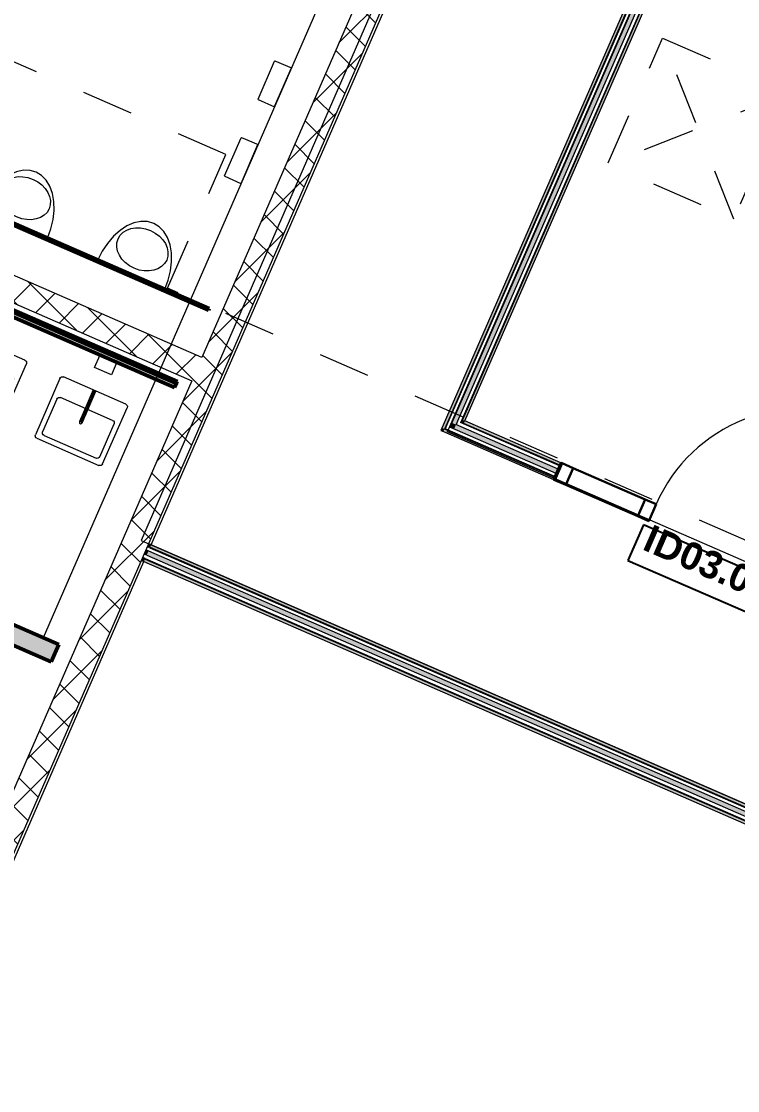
# Model space of a CAD drawing. Header units: millimetres. Extents: x -50172 to 162135, y -142603 to 4572.
# Drawn here: x -7588 to -3678, y -43744 to -37909 of the extents above; entities that cross this region are included whole.
import ezdxf
from ezdxf.enums import TextEntityAlignment as Align

# ---------------------------------------------------------------- set-up
doc = ezdxf.new("R2010")
doc.units = ezdxf.units.MM
doc.header["$MEASUREMENT"] = 0
for name, pattern in [('Dashed', [564.444447, 282.222223, -282.222223]), ('Dot & Dashed', [670.277762, 352.777767, -176.388884, 0, -141.111112]), ('Hidden Line', [55, 45, -10])]:
    doc.linetypes.add(name, pattern=pattern)
for name, color, linetype, lineweight in [('0_Pen_No__1', 7, 'Continuous', 13), ('A-20-M_Roof_Pen_No__150', 7, 'Continuous', 0), ('A-25-M_Wall_Int_Pen_No__1', 7, 'Continuous', 13), ('A-95-MC_Marker_Section_P2.Marker_Pen_No__1', 7, 'Continuous', 13), ('New_A-25-M_Wall_Int_Pen_No__1', 7, 'Continuous', 13), ('New_A-35-M_FFE_Sanitary_Pen_No__4', 7, 'Continuous', 20), ('New_A-95-P_Drawing_Pen_No__1', 7, 'Continuous', 13), ('New_ArchiCAD Door Markers_Pen_No__1', 7, 'Continuous', 13), ('New_ArchiCAD Door Markers_Pen_No__5', 7, 'Continuous', 25), ('New_ArchiCAD Doors_Pen_No__1', 7, 'Continuous', 13), ('New_ArchiCAD Zone Stamps_Pen_No__6', 7, 'Continuous', 35)]:
    doc.layers.add(name, color=color, linetype=linetype, lineweight=lineweight)
for name, color, linetype in [('A-25-M_Wall_Int', 7, 'Continuous'), ('A-95-MC_Marker_Section_P2.Marker', 7, 'Continuous'), ('New_A-05-M_Gross_Int_Circulation', 7, 'Continuous'), ('New_A-25-M_Wall_Int', 7, 'Continuous'), ('New_A-35-M_FFE_Sanitary', 7, 'Continuous'), ('New_ArchiCAD Door Markers', 7, 'Continuous'), ('New_ArchiCAD Doors', 7, 'Continuous')]:
    doc.layers.add(name, color=color, linetype=linetype)
for name, color, linetype, lineweight, true_color in [('A-25-M_Wall_Int_Pen_No__107', 7, 'Continuous', 15, 0xa6a6a6), ('New_A-05-M_Gross_Int_Circulation_Pen_No__74', 7, 'Continuous', 20, 0x606060), ('New_A-25-M_Wall_Int_Pen_No__107', 7, 'Continuous', 15, 0xa6a6a6), ('New_A-25-M_Wall_Int_Pen_No__27', 7, 'Continuous', 50, 0x2a2a2a), ('New_A-35-M_FFE_Sanitary_Pen_No__211', 7, 'Continuous', 13, 0xebf6ff), ('New_A-35-M_FFE_Sanitary_Pen_No__27', 7, 'Continuous', 50, 0x2a2a2a), ('New_A-35-M_FFE_Sanitary_Pen_No__64', 7, 'Continuous', 20, 0x606060), ('New_A-35-M_FFE_Sanitary_Pen_No__75', 7, 'Continuous', 20, 0x606060), ('New_ArchiCAD Doors_Pen_No__43', 7, 'Continuous', 30, 0x444444), ('New_ArchiCAD Doors_Pen_No__63', 7, 'Continuous', 20, 0x606060)]:
    doc.layers.add(name, color=color, linetype=linetype, lineweight=lineweight, true_color=true_color)
doc.styles.add('GENERATED_STYLE_1', font='')
doc.styles.add('GENERATED_STYLE_2', font='')
doc.styles.add('GENERATED_STYLE_3', font='')
doc.styles.add('GENERATED_STYLE_4', font='')
doc.styles.get('GENERATED_STYLE_1').set_extended_font_data('Arial', bold=True)
doc.styles.get('GENERATED_STYLE_2').set_extended_font_data('Swis721 BT', bold=True)
doc.styles.get('GENERATED_STYLE_3').set_extended_font_data('Arial')
doc.styles.get('GENERATED_STYLE_4').set_extended_font_data('Swis721 BT')
pattern_1 = [(45, (0, 0), (-91.92388, 91.92388), []), (135, (0, 0), (91.92388, 91.92388), [])]
pattern_2 = [(66.4404, (0, 0), (-158.76755, 69.2305), [0, -100]), (66.4404, (-59.4, 80.45), (-158.76755, 69.2305), [0, -100])]

# ---------------------------------------------------------------- blocks, each defined once
blk = doc.blocks.new('Corridor 01-Third_INB 3350_3_1', base_point=(-4895.7, -33421.2))
at = {"layer": 'New_A-05-M_Gross_Int_Circulation_Pen_No__74', "linetype": 'Continuous'}
for p, q in [((-5261.5, -40149.2), (-2183.6, -33090.6)), ((-4255.8, -34600), (-6933.8, -40741.5)), ((9753.7, -46696.5), (-5261.5, -40149.2)), ((-6933.8, -40741.5), (14052.5, -49892.6))]:
    blk.add_line(p, q, dxfattribs=at)
at = {"layer": 'New_ArchiCAD Zone Stamps_Pen_No__6'}
for tag, height, style, p in [('ROOM_NAME', 250, 'GENERATED_STYLE_1', (-5728.5, -31861.6)), ('zoneNameLine2', 250, 'GENERATED_STYLE_1', (-5916.9, -32293.8)), ('ROOM_NUMBER', 200, 'GENERATED_STYLE_3', (-6105.3, -32714.5)), ('measuredAreaCode', 200, 'GENERATED_STYLE_3', (-6262.4, -33074.6)), ('DUMMY_649', 200, 'GENERATED_STYLE_3', (-5955, -33208.6)), ('DUMMY_650', 200, 'GENERATED_STYLE_3', (-5465.6, -33422)), ('DUMMY_651', 133.3, 'GENERATED_STYLE_3', (-5186.3, -33528.6))]:
    blk.add_attdef(tag, text='', height=height, rotation=336.44041, dxfattribs=dict(at, style=style)).set_placement(p, align=Align.TOP_LEFT)
blk = doc.blocks.new('Wall_9_1', base_point=(-9431, -38662.1))
at = {"layer": 'New_A-25-M_Wall_Int_Pen_No__107', "linetype": 'Continuous'}
h = blk.add_hatch(dxfattribs=at)
h.set_pattern_fill('Concrete_Block_0001', color=256, style=0, pattern_type=2)
h.set_pattern_definition(pattern_1)
h.paths.add_polyline_path([(-9431, -38662.1), (-6658, -39871.2), (-6602, -39742.9), (-9375, -38533.7)])
at = {"layer": 'New_A-25-M_Wall_Int_Pen_No__1', "linetype": 'Continuous', "flags": 128}
for points in [[(-6602, -39742.9), (-9375, -38533.7)], [(-9431, -38662.1), (-6658, -39871.2)]]:
    blk.add_lwpolyline(points, dxfattribs=at)
blk = doc.blocks.new('*X267')
at = {"layer": 'New_A-25-M_Wall_Int_Pen_No__107', "linetype": 'Continuous'}
blk.add_hatch(color=256, dxfattribs=at).paths.add_polyline_path([(-6907.4, -40793.4), (-6917.4, -40816.4), (-6903.6, -40822.3), (-6893.6, -40799.4)])
blk = doc.blocks.new('Wall_10_1', base_point=(-8586.5, -44681.8))
at = {"layer": 'New_A-25-M_Wall_Int_Pen_No__107', "linetype": 'Continuous'}
h = blk.add_hatch(dxfattribs=at)
h.set_pattern_fill('Concrete_Block_0001', color=256, style=0, pattern_type=2)
h.set_pattern_definition(pattern_1)
h.paths.add_polyline_path([(-8532.3, -44519.9), (-4357.4, -34945.7), (-4485.8, -34889.7), (-8660.6, -44464)])
h = blk.add_hatch(dxfattribs=at)
h.set_pattern_fill('Plaster_0001', color=256, style=0, pattern_type=2)
h.set_pattern_definition(pattern_2)
h.paths.add_polyline_path([(-6878.8, -40765.5), (-4343.7, -34951.7), (-4357.4, -34945.7), (-6892.6, -40759.5)])
at = {"layer": 'New_A-25-M_Wall_Int_Pen_No__107', "linetype": 'Continuous', "lineweight": 0, "true_color": 0x535353}
for points in [[(-6898.6, -40773.3), (-6899.8, -40776), (-6886, -40782), (-6884.8, -40779.3)], [(-6925.3, -40834.7), (-6926.5, -40837.4), (-6912.8, -40843.4), (-6911.6, -40840.7)]]:
    blk.add_hatch(color=251, dxfattribs=at).paths.add_polyline_path(points)
at = {"layer": 'New_A-25-M_Wall_Int_Pen_No__107', "linetype": 'Continuous'}
for points in [[(-6892.6, -40759.5), (-6898.6, -40773.3), (-6884.8, -40779.3), (-6878.8, -40765.5)], [(-6926.5, -40837.4), (-6932.5, -40851.2), (-6918.8, -40857.2), (-6912.8, -40843.4)]]:
    blk.add_hatch(color=256, dxfattribs=at).paths.add_polyline_path(points)
h = blk.add_hatch(dxfattribs=at)
h.set_pattern_fill('Plaster_0001', color=256, style=0, pattern_type=2)
h.set_pattern_definition(pattern_2)
h.paths.add_polyline_path([(-6932.5, -40851.2), (-8456.1, -44345.3), (-8442.4, -44351.3), (-6918.8, -40857.2)])
at = {"layer": 'New_A-25-M_Wall_Int_Pen_No__1', "linetype": 'Continuous'}
for p, q in [((-8532.3, -44519.9), (-4357.4, -34945.7)), ((-6886, -40782), (-6899.8, -40776)), ((-6884.8, -40779.3), (-6898.6, -40773.3)), ((-6878.8, -40765.5), (-6892.6, -40759.5)), ((-6926.5, -40837.4), (-6912.8, -40843.4)), ((-6911.6, -40840.7), (-6925.3, -40834.7)), ((-6903.6, -40822.3), (-6917.4, -40816.4)), ((-6893.6, -40799.4), (-6907.4, -40793.4)), ((-6932.5, -40851.2), (-6918.8, -40857.2))]:
    blk.add_line(p, q, dxfattribs=at)
at = {"layer": 'New_A-25-M_Wall_Int_Pen_No__1', "linetype": 'Continuous', "flags": 128}
for points in [[(-6878.8, -40765.5), (-4343.7, -34951.7)], [(-4853.7, -35733.4), (-6602, -39742.9)], [(-6658, -39871.2), (-8660.6, -44464)], [(-8442.4, -44351.3), (-6918.8, -40857.2)]]:
    blk.add_lwpolyline(points, dxfattribs=at)
at = {"layer": 'New_A-25-M_Wall_Int', "color": 250, "lineweight": 50, "true_color": 0x2a2a2a}
blk.add_blockref('*X267', (0, 0), dxfattribs=at)
blk = doc.blocks.new('*X292')
at = {"layer": 'New_A-25-M_Wall_Int_Pen_No__107', "linetype": 'Continuous'}
blk.add_hatch(color=256, dxfattribs=at).paths.add_polyline_path([(-6893.6, -40799.4), (-6903.6, -40822.3), (44.2, -43851.9), (54.2, -43829)])
blk = doc.blocks.new('Wall_18_1', base_point=(-6918.8, -40857.2))
at = {"layer": 'New_A-25-M_Wall_Int_Pen_No__107', "linetype": 'Continuous', "lineweight": 0, "true_color": 0x535353}
for points in [[(-6884.8, -40779.3), (-6886, -40782), (61.8, -43811.6), (63, -43808.8)], [(-6911.6, -40840.7), (-6912.8, -40843.4), (35, -43873), (36.2, -43870.3)]]:
    blk.add_hatch(color=251, dxfattribs=at).paths.add_polyline_path(points)
at = {"layer": 'New_A-25-M_Wall_Int_Pen_No__107', "linetype": 'Continuous'}
for points in [[(-6878.8, -40765.5), (-6884.8, -40779.3), (63, -43808.8), (69, -43795.1)], [(-6912.8, -40843.4), (-6918.8, -40857.2), (29, -43886.8), (35, -43873)]]:
    blk.add_hatch(color=256, dxfattribs=at).paths.add_polyline_path(points)
at = {"layer": 'New_A-25-M_Wall_Int_Pen_No__1', "linetype": 'Continuous'}
for p, q in [((-6886, -40782), (61.8, -43811.6)), ((-6884.8, -40779.3), (63, -43808.8)), ((-6911.6, -40840.7), (36.2, -43870.3)), ((-6903.6, -40822.3), (44.2, -43851.9)), ((-6893.6, -40799.4), (54.2, -43829)), ((-6912.8, -40843.4), (35, -43873))]:
    blk.add_line(p, q, dxfattribs=at)
at = {"layer": 'New_A-25-M_Wall_Int_Pen_No__1', "linetype": 'Continuous', "flags": 128}
for points in [[(69, -43795.1), (-6878.8, -40765.5)], [(-6918.8, -40857.2), (29, -43886.8)]]:
    blk.add_lwpolyline(points, dxfattribs=at)
at = {"layer": 'New_A-25-M_Wall_Int', "color": 250, "lineweight": 50, "true_color": 0x2a2a2a}
blk.add_blockref('*X292', (0, 0), dxfattribs=at)
blk = doc.blocks.new('*X397')
at = {"layer": 'New_A-25-M_Wall_Int_Pen_No__107', "linetype": 'Continuous'}
blk.add_hatch(color=256, dxfattribs=at).paths.add_polyline_path([(-5214.7, -40108.9), (-5216, -40109.5), (-5215.1, -40109.9)])
blk = doc.blocks.new('*X398')
at = {"layer": 'New_A-25-M_Wall_Int_Pen_No__107', "linetype": 'Continuous'}
blk.add_hatch(color=256, dxfattribs=at).paths.add_polyline_path([(-5215.1, -40109.9), (-5225.1, -40132.8), (-4667.5, -40375.9), (-4657.5, -40353)])
blk = doc.blocks.new('*X406')
at = {"layer": 'New_A-25-M_Wall_Int_Pen_No__107', "linetype": 'Continuous'}
blk.add_hatch(color=256, dxfattribs=at).paths.add_polyline_path([(-5248, -40122.8), (-5225.1, -40132.8), (-5215.1, -40109.9), (-5216, -40109.5), (-5247.6, -40121.9)])
blk = doc.blocks.new('Door with Sidelight on Side 2 19')
at = {"layer": 'New_ArchiCAD Doors_Pen_No__1', "linetype": 'Continuous'}
for p, q in [((-755, 0), (-755, -15)), ((755, 0), (755, -15)), ((-755, -15), (-755, -18)), ((-755, -18), (-755, -38)), ((-755, -38), (-755, -63)), ((755, -15), (755, -18)), ((755, -18), (755, -38)), ((755, -38), (755, -63)), ((-755, -63), (-755, -82)), ((-755, -82), (-755, -85)), ((-755, -85), (-755, -100)), ((755, -63), (755, -82)), ((755, -82), (755, -85)), ((755, -85), (755, -100))]:
    blk.add_line(p, q, dxfattribs=at)
at = {"layer": 'New_ArchiCAD Doors_Pen_No__43', "linetype": 'Continuous'}
for p, q in [((-748, 0), (-755, 0)), ((-755, 0), (-755, -100)), ((-682, 0), (-748, 0)), ((-748, 0), (-748, -100)), ((-254, 0), (-682, 0)), ((-682, 0), (-682, -100)), ((-682, -100), (-682, 0)), ((-254, -100), (-254, 0)), ((-188, 0), (-254, 0)), ((-254, 0), (-254, -100)), ((-188, -100), (-188, 0)), ((748, 0), (682, 0)), ((682, 0), (682, -100)), ((748, 0), (755, 0)), ((748, -100), (748, 0)), ((755, 0), (755, -100)), ((-748, -100), (-755, -100)), ((-748, -100), (-682, -100)), ((-682, -100), (-254, -100)), ((-254, -100), (-188, -100)), ((682, -100), (748, -100)), ((748, -100), (755, -100))]:
    blk.add_line(p, q, dxfattribs=at)
at = {"layer": 'New_ArchiCAD Doors_Pen_No__63', "linetype": 'Continuous'}
blk.add_line((682, 0), (682, 870), dxfattribs=at)
blk.add_arc((682, 0), 870, 90, 180, dxfattribs=at)
blk = doc.blocks.new('Door Stamp 17_16')
at = {"layer": 'New_ArchiCAD Door Markers_Pen_No__5', "linetype": 'Continuous'}
for p, q in [((206.6, 241.9), (-770.5, 241.9)), ((-770.5, 241.9), (-770.5, 30.2)), ((206.6, 241.9), (-770.5, 241.9)), ((206.6, 30.2), (206.6, 241.9)), ((-770.5, 30.2), (206.6, 30.2))]:
    blk.add_line(p, q, dxfattribs=at)
at = {"layer": 'New_ArchiCAD Door Markers_Pen_No__1', "style": 'GENERATED_STYLE_2'}
blk.add_attdef('AC_WIDO_ID', text='', height=150, rotation=180, dxfattribs=at).set_placement((147.8, 286.5), align=Align.BOTTOM_LEFT)
blk = doc.blocks.new('Wall_39_1', base_point=(9699.1, -46571.7))
at = {"layer": 'A-25-M_Wall_Int_Pen_No__107', "linetype": 'Continuous'}
for points in [[(-5297.6, -40141.5), (-5283.9, -40147.5), (-5277.9, -40133.8)], [(-5185.7, -40097.6), (-5172, -40103.6), (-5166, -40089.8)]]:
    blk.add_hatch(color=256, dxfattribs=at).paths.add_polyline_path(points)
at = {"layer": 'A-25-M_Wall_Int_Pen_No__107', "linetype": 'Continuous', "lineweight": 0, "true_color": 0x535353}
for points in [[(-5277.9, -40133.8), (-5275.1, -40135), (-5273.9, -40132.2)], [(-5189.7, -40099.1), (-5186.9, -40100.3), (-5185.7, -40097.6)]]:
    blk.add_hatch(color=251, dxfattribs=at).paths.add_polyline_path(points)
at = {"layer": 'New_A-25-M_Wall_Int_Pen_No__107', "linetype": 'Continuous'}
for points in [[(-5283.9, -40147.5), (-4682.3, -40409.8), (-4676.3, -40396.1), (-5277.9, -40133.8)], [(-5166, -40089.8), (-5172, -40103.6), (-4648.4, -40331.9), (-4642.4, -40318.1)]]:
    blk.add_hatch(color=256, dxfattribs=at).paths.add_polyline_path(points)
at = {"layer": 'New_A-25-M_Wall_Int_Pen_No__107', "linetype": 'Continuous', "lineweight": 0, "true_color": 0x535353}
for points in [[(-5273.9, -40132.2), (-5275.1, -40135), (-4676.3, -40396.1), (-4675.1, -40393.3)], [(-5185.7, -40097.6), (-5186.9, -40100.3), (-4649.6, -40334.6), (-4648.4, -40331.9)]]:
    blk.add_hatch(color=251, dxfattribs=at).paths.add_polyline_path(points)
at = {"layer": 'A-25-M_Wall_Int_Pen_No__1', "linetype": 'Continuous'}
for p, q in [((-5248, -40122.8), (-5247.6, -40121.9)), ((-5215.1, -40109.9), (-5214.7, -40108.9))]:
    blk.add_line(p, q, dxfattribs=at)
at = {"layer": 'New_A-25-M_Wall_Int_Pen_No__1', "linetype": 'Continuous'}
for p, q in [((-4676.3, -40396.1), (-5277.9, -40133.8)), ((-4675.1, -40393.3), (-5273.9, -40132.2)), ((-4667.5, -40375.9), (-5248, -40122.8)), ((-4657.5, -40353), (-5215.1, -40109.9)), ((-4649.6, -40334.6), (-5189.7, -40099.1)), ((-4648.4, -40331.9), (-5185.7, -40097.6)), ((-4667.5, -40375.9), (-4675.1, -40393.3)), ((-4657.5, -40353), (-4667.5, -40375.9)), ((-4649.6, -40334.6), (-4657.5, -40353)), ((-4648.4, -40331.9), (-4649.6, -40334.6)), ((-4642.4, -40318.1), (-4648.4, -40331.9)), ((-4676.3, -40396.1), (-4682.3, -40409.8)), ((-4675.1, -40393.3), (-4676.3, -40396.1))]:
    blk.add_line(p, q, dxfattribs=at)
at = {"layer": 'New_A-25-M_Wall_Int_Pen_No__1', "linetype": 'Continuous', "flags": 128}
for points in [[(-5297.6, -40141.5), (-5283.9, -40147.5)], [(-4642.4, -40318.1), (-5166, -40089.8)], [(-5283.9, -40147.5), (-4682.3, -40409.8)]]:
    blk.add_lwpolyline(points, dxfattribs=at)
at = {"layer": 'New_A-25-M_Wall_Int', "color": 250, "lineweight": 50, "true_color": 0x2a2a2a}
for name in ['*X406', '*X398', '*X397']:
    blk.add_blockref(name, (0, 0), dxfattribs=at)
at = {"layer": 'New_ArchiCAD Door Markers'}
ref = blk.add_blockref('Door Stamp 17_16', (-3990.3, -40711.6), dxfattribs=dict(at, rotation=156.4404115839982))
ref.add_attrib('AC_WIDO_ID', 'ID03.052', dxfattribs={"layer": 'New_ArchiCAD Door Markers_Pen_No__1', "color": 7, "height": 150, "rotation": 336.44041, "style": 'GENERATED_STYLE_2'}).set_placement((-4222.4, -40829.7), align=Align.BOTTOM_LEFT)
at = {"layer": 'New_ArchiCAD Doors', "color": 251, "linetype": 'Continuous', "lineweight": 20, "true_color": 0x606060, "zscale": 1000, "rotation": 336.4404115839982}
blk.add_blockref('Door with Sidelight on Side 2 19', (-3950.3, -40619.9), dxfattribs=at)
blk = doc.blocks.new('Wall_102_1', base_point=(-9043.1, -40698))
at = {"layer": 'New_A-25-M_Wall_Int_Pen_No__107', "linetype": 'Continuous', "lineweight": 0, "true_color": 0x292929}
blk.add_hatch(color=250, dxfattribs=at).paths.add_polyline_path([(-9043.1, -40698), (-7424.4, -41403.8), (-7383.7, -41310.3), (-9002.3, -40604.5)])
at = {"layer": 'New_A-25-M_Wall_Int_Pen_No__27', "linetype": 'Continuous', "flags": 128}
for points in [[(-9002.3, -40604.5), (-9043.1, -40698)], [(-7383.7, -41310.3), (-9002.3, -40604.5)], [(-9043.1, -40698), (-7424.4, -41403.8)], [(-7424.4, -41403.8), (-7383.7, -41310.3)]]:
    blk.add_lwpolyline(points, dxfattribs=at)
blk = doc.blocks.new('Wall_103_1', base_point=(-9430.5, -38711.4))
at = {"layer": 'New_A-35-M_FFE_Sanitary_Pen_No__211', "linetype": 'Continuous'}
h = blk.add_hatch(dxfattribs=at)
h.set_pattern_fill('Plaster_0001', color=256, style=0, pattern_type=2)
h.set_pattern_definition([(336.4404, (0, 0), (69.2305, 158.76755), [0, -100]), (336.4404, (80.45, 59.4), (69.2305, 158.76755), [0, -100])])
h.paths.add_polyline_path([(-9430.5, -38711.4), (-6740.1, -39884.5), (-6736.1, -39875.3), (-9426.5, -38702.2)])
at = {"layer": 'New_A-35-M_FFE_Sanitary_Pen_No__27', "linetype": 'Continuous', "flags": 128}
for points in [[(-9426.5, -38702.2), (-9430.5, -38711.4)], [(-9430.5, -38711.4), (-6740.1, -39884.5)], [(-6736.1, -39875.3), (-9426.5, -38702.2)], [(-6740.1, -39884.5), (-6736.1, -39875.3)]]:
    blk.add_lwpolyline(points, dxfattribs=at)
blk = doc.blocks.new('Wall_104_1', base_point=(-9439.2, -38734.9))
at = {"layer": 'New_A-35-M_FFE_Sanitary', "linetype": 'Continuous', "lineweight": 15}
blk.add_hatch(color=8, dxfattribs=at).paths.add_polyline_path([(-9439.2, -38734.9), (-6751, -39907), (-6741, -39884.1), (-9429.2, -38711.9)])
at = {"layer": 'New_A-35-M_FFE_Sanitary_Pen_No__27', "linetype": 'Continuous', "flags": 128}
for points in [[(-9429.2, -38711.9), (-9439.2, -38734.9)], [(-9439.2, -38734.9), (-6751, -39907)], [(-6741, -39884.1), (-9429.2, -38711.9)], [(-6751, -39907), (-6741, -39884.1)]]:
    blk.add_lwpolyline(points, dxfattribs=at)
blk = doc.blocks.new('Wall_112_1', base_point=(-9275.1, -38304.6))
at = {"layer": 'New_A-35-M_FFE_Sanitary_Pen_No__211', "linetype": 'Continuous'}
h = blk.add_hatch(dxfattribs=at)
h.set_pattern_fill('Plaster_0001', color=256, style=0, pattern_type=2)
h.set_pattern_definition([(156.4404, (0, 0), (69.2305, 158.76755), [0, -100]), (156.4404, (-80.45, -59.4), (69.2305, 158.76755), [0, -100])])
h.paths.add_polyline_path([(-9275.1, -38304.6), (-6566.3, -39485.8), (-6562.3, -39476.6), (-9271.1, -38295.4)])
at = {"layer": 'New_A-35-M_FFE_Sanitary_Pen_No__27', "linetype": 'Continuous', "flags": 128}
for points in [[(-9275.1, -38304.6), (-6566.3, -39485.8)], [(-6562.3, -39476.6), (-9271.1, -38295.4)], [(-6566.3, -39485.8), (-6562.3, -39476.6)]]:
    blk.add_lwpolyline(points, dxfattribs=at)
blk = doc.blocks.new('*X679')
at = {"layer": 'A-25-M_Wall_Int_Pen_No__107', "linetype": 'Continuous'}
blk.add_hatch(color=256, dxfattribs=at).paths.add_polyline_path([(-5216, -40109.5), (-5214.7, -40108.9), (-2133.8, -33043.6), (-2166.7, -33056.5), (-5238, -40099.9)])
blk = doc.blocks.new('*X680')
at = {"layer": 'A-25-M_Wall_Int_Pen_No__107', "linetype": 'Continuous'}
blk.add_hatch(color=256, dxfattribs=at).paths.add_polyline_path([(-5238, -40099.9), (-5247.6, -40121.9), (-5216, -40109.5)])
blk = doc.blocks.new('Wall_232_1', base_point=(-2216.8, -33076.2))
at = {"layer": 'A-25-M_Wall_Int_Pen_No__107', "linetype": 'Continuous'}
for points in [[(-5291.6, -40127.8), (-5277.9, -40133.8), (-2197, -33068.4), (-2216.8, -33076.2)], [(-5166, -40089.8), (-2085.1, -33024.5), (-2104.9, -33032.2), (-5179.7, -40083.8)], [(-5185.7, -40097.6), (-5166, -40089.8), (-5179.7, -40083.8)], [(-5297.6, -40141.5), (-5277.9, -40133.8), (-5291.6, -40127.8)]]:
    blk.add_hatch(color=256, dxfattribs=at).paths.add_polyline_path(points)
at = {"layer": 'A-25-M_Wall_Int_Pen_No__107', "linetype": 'Continuous', "lineweight": 0, "true_color": 0x535353}
for points in [[(-5276.7, -40131), (-5273.9, -40132.2), (-2193.1, -33066.9), (-2197, -33068.4)], [(-5188.5, -40096.4), (-5185.7, -40097.6), (-2104.9, -33032.2), (-2108.8, -33033.8)], [(-5277.9, -40133.8), (-5273.9, -40132.2), (-5276.7, -40131)], [(-5189.7, -40099.1), (-5185.7, -40097.6), (-5188.5, -40096.4)]]:
    blk.add_hatch(color=251, dxfattribs=at).paths.add_polyline_path(points)
at = {"layer": 'A-25-M_Wall_Int_Pen_No__1', "linetype": 'Continuous'}
for p, q in [((-2197, -33068.4), (-5276.7, -40131)), ((-2193.1, -33066.9), (-5266.3, -40114.8)), ((-2166.7, -33056.5), (-5238, -40099.9)), ((-2133.8, -33043.6), (-5207.1, -40091.5)), ((-2108.8, -33033.8), (-5188.5, -40096.4)), ((-2104.9, -33032.2), (-5179.7, -40083.8)), ((-5179.7, -40083.8), (-5185.7, -40097.6)), ((-5276.7, -40131), (-5277.9, -40133.8)), ((-5266.3, -40114.8), (-5273.9, -40132.2)), ((-5238, -40099.9), (-5247.6, -40121.9)), ((-5207.1, -40091.5), (-5214.7, -40108.9)), ((-5188.5, -40096.4), (-5189.7, -40099.1))]:
    blk.add_line(p, q, dxfattribs=at)
at = {"layer": 'A-25-M_Wall_Int_Pen_No__1', "linetype": 'Continuous', "flags": 128}
for points in [[(-2216.8, -33076.2), (-5297.6, -40141.5)], [(-5166, -40089.8), (-2085.1, -33024.5)]]:
    blk.add_lwpolyline(points, dxfattribs=at)
at = {"layer": 'A-25-M_Wall_Int', "color": 250, "lineweight": 50, "true_color": 0x2a2a2a}
for name in ['*X679', '*X680']:
    blk.add_blockref(name, (0, 0), dxfattribs=at)
blk = doc.blocks.new('Cube 19')
at = {"layer": 'New_A-35-M_FFE_Sanitary_Pen_No__64', "linetype": 'Continuous'}
for p, q in [((75, 100), (0, 100)), ((0, 100), (0, 0)), ((75, 0), (75, 100)), ((0, 0), (75, 0))]:
    blk.add_line(p, q, dxfattribs=at)
blk = doc.blocks.new('Elbow Tube 19')
at = {"layer": 'New_A-35-M_FFE_Sanitary_Pen_No__64', "linetype": 'Continuous'}
for p, q in [((-8, 0), (-7.7, 2.1)), ((-7.7, -2.1), (-8, 0)), ((-7.7, 2.1), (-6.9, 4)), ((-6.9, 4), (-5.7, 5.7)), ((-5.7, 5.7), (-4, 6.9)), ((-4, 6.9), (-2.1, 7.7)), ((-2.1, 7.7), (0, 8)), ((1.7, 8), (0, 8)), ((6.7, 8), (1.7, 8)), ((14.6, 8), (6.7, 8)), ((25, 8), (14.6, 8)), ((37.1, 8), (25, 8)), ((50, 8), (37.1, 8)), ((50, 7.7), (50, 8)), ((50, 6.9), (50, 7.7)), ((50, 5.7), (50, 6.9)), ((50, 4), (50, 5.7)), ((50, 2.1), (50, 4)), ((50, 0), (50, 2.1)), ((50, -2.1), (50, 0)), ((-6.9, -4), (-7.7, -2.1)), ((-5.7, -5.7), (-6.9, -4)), ((-4, -6.9), (-5.7, -5.7)), ((-2.1, -7.7), (-4, -6.9)), ((0, -8), (-2.1, -7.7)), ((1.7, -8), (0, -8)), ((6.7, -8), (1.7, -8)), ((14.6, -8), (6.7, -8)), ((25, -8), (14.6, -8)), ((37.1, -8), (25, -8)), ((50, -8), (37.1, -8)), ((50, -4), (50, -2.1)), ((50, -5.7), (50, -4)), ((50, -6.9), (50, -5.7)), ((50, -7.7), (50, -6.9)), ((50, -8), (50, -7.7))]:
    blk.add_line(p, q, dxfattribs=at)
at = {"layer": 'New_A-35-M_FFE_Sanitary_Pen_No__64', "linetype": 'Hidden Line'}
for p, q in [((0, 6), (50, 6)), ((0, -6), (50, -6))]:
    blk.add_line(p, q, dxfattribs=at)
at = {"layer": 'New_A-35-M_FFE_Sanitary_Pen_No__64', "linetype": 'Dot & Dashed'}
blk.add_line((0, 0), (50, 0), dxfattribs=at)
blk = doc.blocks.new('Tube 19')
at = {"layer": 'New_A-35-M_FFE_Sanitary_Pen_No__64', "linetype": 'Continuous'}
for p, q in [((0, 8), (0, -8)), ((138.9, 8), (0, 8)), ((138.9, -8), (138.9, 8)), ((0, -8), (138.9, -8))]:
    blk.add_line(p, q, dxfattribs=at)
at = {"layer": 'New_A-35-M_FFE_Sanitary_Pen_No__64', "linetype": 'Hidden Line'}
for p, q in [((0, 6), (138.9, 6)), ((0, -6), (138.9, -6))]:
    blk.add_line(p, q, dxfattribs=at)
at = {"layer": 'New_A-35-M_FFE_Sanitary_Pen_No__64', "linetype": 'Dot & Dashed'}
blk.add_line((0, 0), (138.9, 0), dxfattribs=at)
blk = doc.blocks.new('Urinal 19')
at = {"layer": 'New_A-35-M_FFE_Sanitary_Pen_No__64', "linetype": 'Continuous'}
for p, q in [((-200, 0), (-197, -53)), ((0, 0), (-200, 0)), ((200, 0), (0, 0)), ((197, -53), (200, 0)), ((-197, -53), (-187.9, -104.3)), ((187.9, -104.3), (197, -53)), ((-187.9, -104.3), (-173.2, -152.5)), ((173.2, -152.5), (187.9, -104.3)), ((-173.2, -152.5), (-153.2, -196.1)), ((153.2, -196.1), (173.2, -152.5)), ((-153.2, -196.1), (-128.6, -233.6)), ((128.6, -233.6), (153.2, -196.1)), ((-128.6, -233.6), (-100, -264.1)), ((-100, -264.1), (-68.4, -286.6)), ((-68.4, -286.6), (-34.7, -300.4)), ((34.7, -300.4), (68.4, -286.6)), ((68.4, -286.6), (100, -264.1)), ((100, -264.1), (128.6, -233.6)), ((-34.7, -300.4), (0, -305)), ((0, -305), (34.7, -300.4))]:
    blk.add_line(p, q, dxfattribs=at)
blk.add_ellipse((0, -150), major_axis=(-145, 0), ratio=0.772414, dxfattribs=at)
blk = doc.blocks.new('nbl_HandDriers_Dyson_DysonAirbladeV-AB08')
at = {"layer": 'New_A-35-M_FFE_Sanitary_Pen_No__4', "linetype": 'Continuous'}
for p, q in [((-114.8, -97.9), (-116.7, 0)), ((-116.7, 0), (-115.2, 0)), ((-115.2, 0), (115.2, 0)), ((114.8, -97.9), (116.7, 0)), ((115.2, 0), (116.7, 0)), ((-114.8, -97.9), (-113.3, -99.3)), ((-113.3, -99.3), (113.3, -99.3)), ((113.3, -99.3), (114.8, -97.9))]:
    blk.add_line(p, q, dxfattribs=at)
blk = doc.blocks.new('Basin 19')
at = {"layer": 'New_A-35-M_FFE_Sanitary_Pen_No__75', "linetype": 'Continuous'}
for p, q in [((-185, 0), (185, 0)), ((-200, -350), (-200, -15)), ((200, -15), (200, -350)), ((-155, -110), (155, -110)), ((-170, -320), (-170, -125)), ((170, -125), (170, -320)), ((155, -335), (-155, -335)), ((185, -365), (-185, -365))]:
    blk.add_line(p, q, dxfattribs=at)
for centre, start, end in [((-185, -15), 90, 180), ((185, -15), 0, 90), ((-155, -125), 90, 180), ((155, -125), 0, 90), ((-185, -350), 180, 270), ((-155, -320), 180, 270), ((155, -320), 270, 0), ((185, -350), 270, 0)]:
    blk.add_arc(centre, 15, start, end, dxfattribs=at)
blk = doc.blocks.new('Cutting Plane_4_1', base_point=(18850.6, -50545.4))
at = {"layer": 'A-95-MC_Marker_Section_P2.Marker_Pen_No__1', "linetype": 'Dashed'}
for p, q in [((-6471, -38635.4), (-31881.6, -27555.2)), ((-6789.2, -39365.2), (-6471, -38635.4)), ((18621.4, -50445.5), (-6789.2, -39365.2))]:
    blk.add_line(p, q, dxfattribs=at)

msp = doc.modelspace()

# ---------------------------------------------------------------- linework, layer by layer
at = {"layer": '0_Pen_No__1', "linetype": 'Dashed', "flags": 128}
msp.add_lwpolyline([(-4086.9, -38001.4), (-3399.4, -38301.1), (-3699.2, -38988.6), (-4386.7, -38688.8)], close=True, dxfattribs=at)
at = {"layer": 'A-20-M_Roof_Pen_No__150', "linetype": 'Continuous'}
msp.add_line((-4654, -34816.3), (-7469.4, -41272.9), dxfattribs=at)
at = {"layer": 'New_A-95-P_Drawing_Pen_No__1', "linetype": 'Dashed'}
for p, q in [((-3699.2, -38988.6), (-4086.9, -38001.4)), ((-3399.4, -38301.1), (-4386.7, -38688.8))]:
    msp.add_line(p, q, dxfattribs=at)

# ---------------------------------------------------------------- block references
at = {"layer": 'A-25-M_Wall_Int', "color": 250, "lineweight": 50, "true_color": 0x2a2a2a}
msp.add_blockref('Wall_232_1', (-2216.8, -33076.2), dxfattribs=at)
at = {"layer": 'A-95-MC_Marker_Section_P2.Marker'}
msp.add_blockref('Cutting Plane_4_1', (18850.6, -50545.4), dxfattribs=at)
at = {"layer": 'New_A-05-M_Gross_Int_Circulation', "linetype": 'Continuous'}
msp.add_blockref('Corridor 01-Third_INB 3350_3_1', (-4895.7, -33421.2), dxfattribs=at)
at = {"layer": 'New_A-25-M_Wall_Int', "color": 250, "lineweight": 50, "true_color": 0x2a2a2a}
for name, p in [('Wall_10_1', (-8586.5, -44681.8)), ('Wall_9_1', (-9431, -38662.1)), ('Wall_39_1', (9699.1, -46571.7)), ('Wall_102_1', (-9043.1, -40698)), ('Wall_18_1', (-6918.8, -40857.2))]:
    msp.add_blockref(name, p, dxfattribs=at)
at = {"layer": 'New_A-35-M_FFE_Sanitary', "color": 251, "linetype": 'Continuous', "lineweight": 20, "true_color": 0x606060, "xscale": -1, "zscale": 1000}
for name, p, rotation in [('nbl_HandDriers_Dyson_DysonAirbladeV-AB08', (-6159.6, -38269.1), 246.4404115839862), ('nbl_HandDriers_Dyson_DysonAirbladeV-AB08', (-6342.1, -38687.6), 246.4404115839862), ('Cube 19', (-7066, -39769.7), 66.44041158399438), ('Elbow Tube 19', (-7263.3, -40097), 246.4404115840468)]:
    msp.add_blockref(name, p, dxfattribs=dict(at, rotation=rotation))
at = {"layer": 'New_A-35-M_FFE_Sanitary', "color": 250, "lineweight": 50, "true_color": 0x2a2a2a}
for name, p in [('Wall_112_1', (-9275.1, -38304.6)), ('Wall_104_1', (-9439.2, -38734.9)), ('Wall_103_1', (-9430.5, -38711.4))]:
    msp.add_blockref(name, p, dxfattribs=at)
at = {"layer": 'New_A-35-M_FFE_Sanitary', "color": 251, "linetype": 'Continuous', "lineweight": 20, "true_color": 0x606060, "zscale": 1000}
for name, p, rotation in [('Urinal 19', (-7628.8, -39011.5), 156.4404115839909), ('Urinal 19', (-6987.2, -39291.3), 156.4404115839982), ('Tube 19', (-7187.8, -39923.8), 246.440411583989)]:
    msp.add_blockref(name, p, dxfattribs=dict(at, rotation=rotation))
at = {"layer": 'New_A-35-M_FFE_Sanitary', "linetype": 'Continuous', "xscale": -1, "zscale": 1000, "rotation": 336.4404115839915}
for p in [(-7737.8, -39684), (-7187.8, -39923.8)]:
    msp.add_blockref('Basin 19', p, dxfattribs=at)

# ---------------------------------------------------------------- texts
at = {"layer": '0_Pen_No__1', "linetype": 'Continuous', "insert": (-7297.6, -41669.6), "char_height": 2, "attachment_point": 7, "rotation": 336.44041, "style": 'GENERATED_STYLE_4'}
msp.add_mtext('\\A1;{\\fSwis721 BT|b0|i0|c0|p34;SVP}', dxfattribs=at)

doc.saveas('drawing.dxf')
